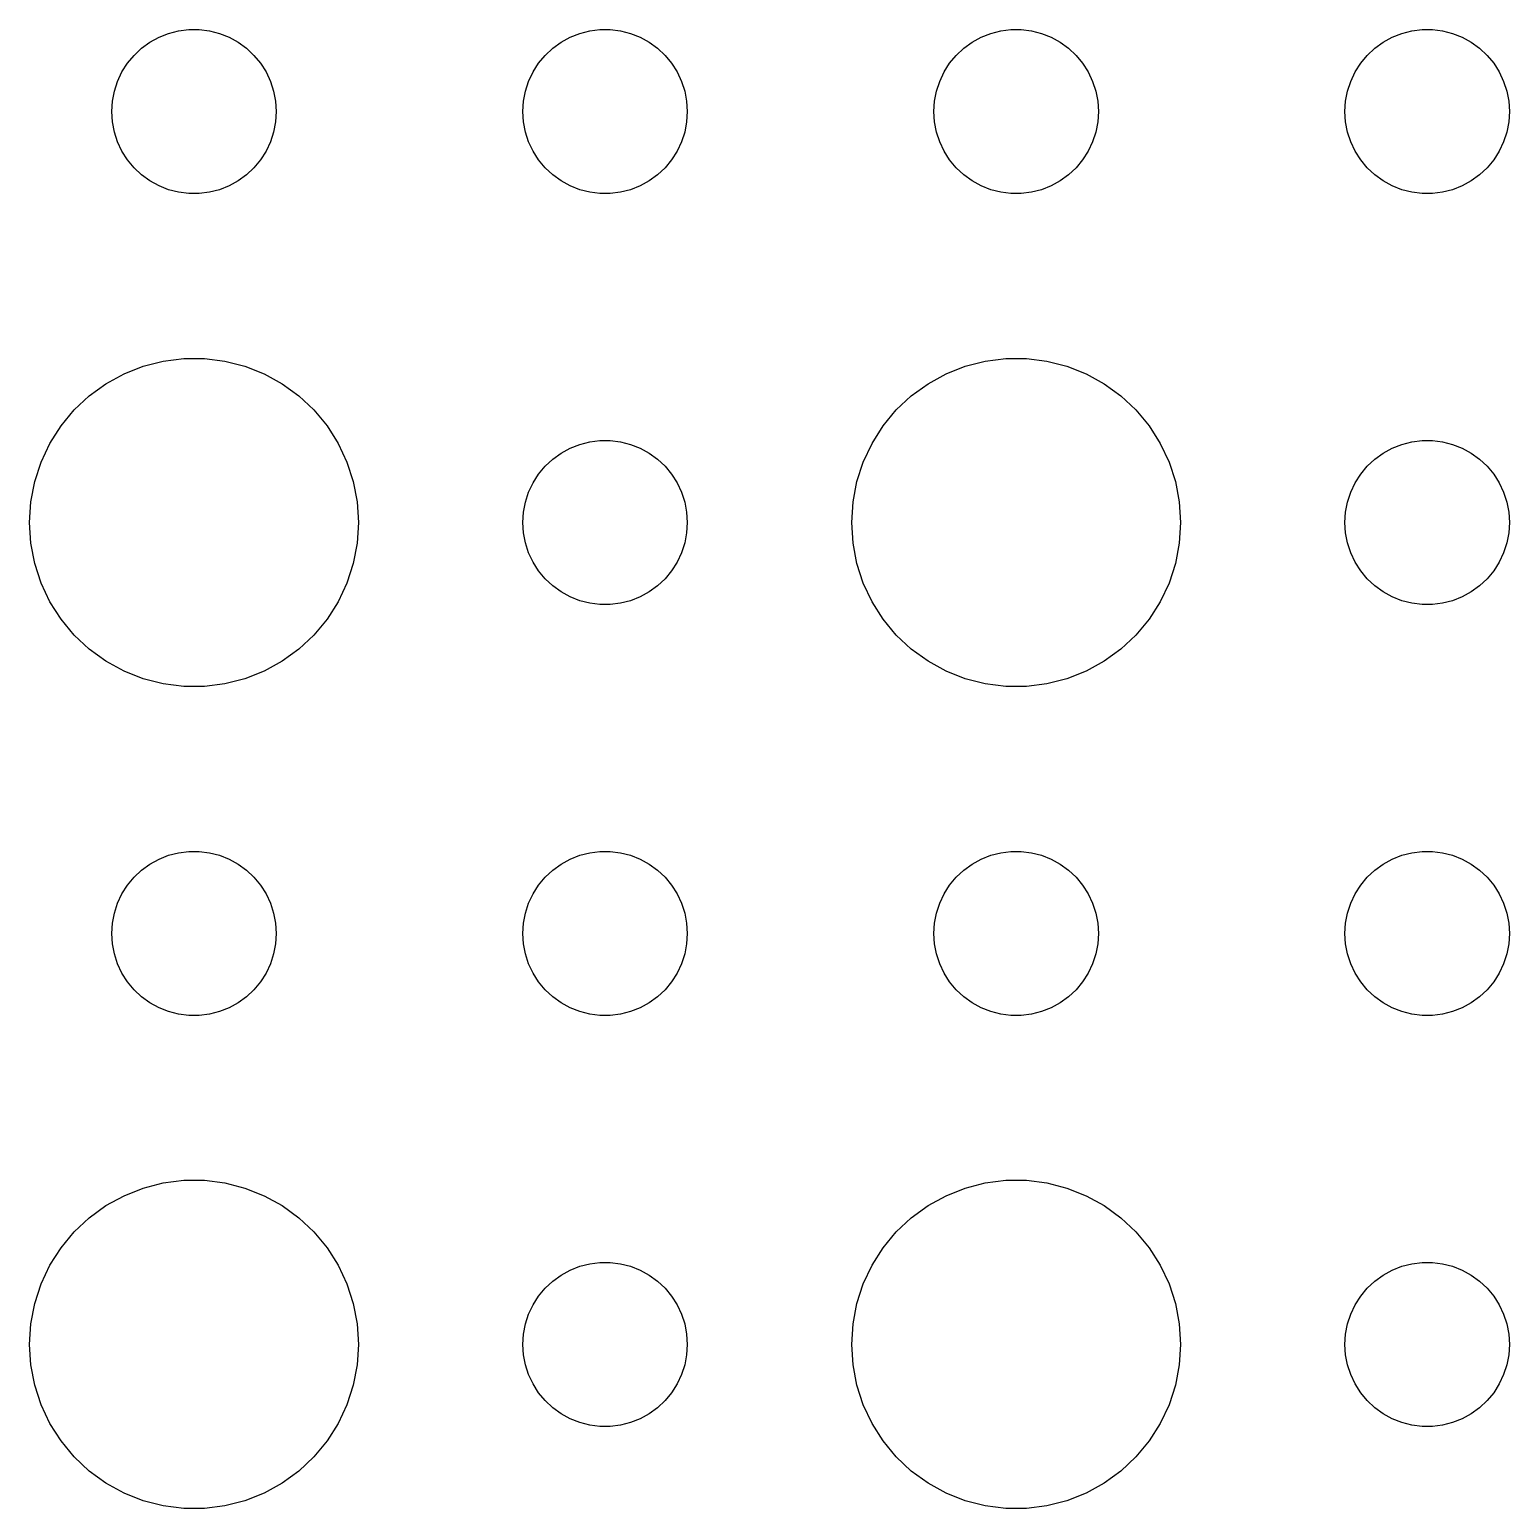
# Model space of a CAD drawing. Header units: metres. Extents: x -134 to 134, y 176 to 508.
# Drawn here: x -100.5 to -73.5, y 339.01 to 366 of the extents above; entities that cross this region are included whole.
import ezdxf

# ---------------------------------------------------------------- set-up
doc = ezdxf.new("R2010")
doc.units = ezdxf.units.M

msp = doc.modelspace()

# ---------------------------------------------------------------- linework, layer by layer
for p, q in [((-98.3037, 365.766), (-98.1387, 365.857)), ((-98.1387, 365.857), (-97.9635, 365.927)), ((-97.9635, 365.927), (-97.7811, 365.973)), ((-97.7811, 365.973), (-97.5942, 365.997)), ((-97.5942, 365.997), (-97.4058, 365.997)), ((-97.4058, 365.997), (-97.2189, 365.973)), ((-97.2189, 365.973), (-97.0365, 365.927)), ((-97.0365, 365.927), (-96.8613, 365.857)), ((-96.8613, 365.857), (-96.6963, 365.766)), ((-90.8037, 365.766), (-90.6387, 365.857)), ((-90.6387, 365.857), (-90.4635, 365.927)), ((-90.4635, 365.927), (-90.2811, 365.973)), ((-90.2811, 365.973), (-90.0942, 365.997)), ((-90.0942, 365.997), (-89.9058, 365.997)), ((-89.9058, 365.997), (-89.7189, 365.973)), ((-89.7189, 365.973), (-89.5365, 365.927)), ((-89.5365, 365.927), (-89.3613, 365.857)), ((-89.3613, 365.857), (-89.1963, 365.766)), ((-83.3037, 365.766), (-83.1387, 365.857)), ((-83.1387, 365.857), (-82.9635, 365.927)), ((-82.9635, 365.927), (-82.7811, 365.973)), ((-82.7811, 365.973), (-82.5942, 365.997)), ((-82.5942, 365.997), (-82.4058, 365.997)), ((-82.4058, 365.997), (-82.2189, 365.973)), ((-82.2189, 365.973), (-82.0365, 365.927)), ((-82.0365, 365.927), (-81.8613, 365.857)), ((-81.8613, 365.857), (-81.6963, 365.766)), ((-75.8037, 365.766), (-75.6387, 365.857)), ((-75.6387, 365.857), (-75.4635, 365.927)), ((-75.4635, 365.927), (-75.2811, 365.973)), ((-75.2811, 365.973), (-75.0942, 365.997)), ((-75.0942, 365.997), (-74.9058, 365.997)), ((-74.9058, 365.997), (-74.7189, 365.973)), ((-74.7189, 365.973), (-74.5365, 365.927)), ((-74.5365, 365.927), (-74.3613, 365.857)), ((-74.3613, 365.857), (-74.1963, 365.766)), ((-98.5934, 365.527), (-98.4561, 365.656)), ((-98.4561, 365.656), (-98.3037, 365.766)), ((-96.6963, 365.766), (-96.5439, 365.656)), ((-96.5439, 365.656), (-96.4065, 365.527)), ((-91.0934, 365.527), (-90.9561, 365.656)), ((-90.9561, 365.656), (-90.8037, 365.766)), ((-89.1963, 365.766), (-89.0439, 365.656)), ((-89.0439, 365.656), (-88.9065, 365.527)), ((-83.5934, 365.527), (-83.4561, 365.656)), ((-83.4561, 365.656), (-83.3037, 365.766)), ((-81.6963, 365.766), (-81.5439, 365.656)), ((-81.5439, 365.656), (-81.4065, 365.527)), ((-76.0934, 365.527), (-75.9561, 365.656)), ((-75.9561, 365.656), (-75.8037, 365.766)), ((-74.1963, 365.766), (-74.0439, 365.656)), ((-74.0439, 365.656), (-73.9065, 365.527)), ((-98.8145, 365.223), (-98.7135, 365.382)), ((-98.7135, 365.382), (-98.5934, 365.527)), ((-96.4065, 365.527), (-96.2865, 365.382)), ((-96.2865, 365.382), (-96.1855, 365.223)), ((-91.3145, 365.223), (-91.2135, 365.382)), ((-91.2135, 365.382), (-91.0934, 365.527)), ((-88.9065, 365.527), (-88.7865, 365.382)), ((-88.7865, 365.382), (-88.6855, 365.223)), ((-83.8145, 365.223), (-83.7135, 365.382)), ((-83.7135, 365.382), (-83.5934, 365.527)), ((-81.4065, 365.527), (-81.2865, 365.382)), ((-81.2865, 365.382), (-81.1855, 365.223)), ((-76.3145, 365.223), (-76.2135, 365.382)), ((-76.2135, 365.382), (-76.0934, 365.527)), ((-73.9065, 365.527), (-73.7865, 365.382)), ((-73.7865, 365.382), (-73.6855, 365.223)), ((-98.9529, 364.873), (-98.8947, 365.052)), ((-98.8947, 365.052), (-98.8145, 365.223)), ((-96.1855, 365.223), (-96.1053, 365.052)), ((-96.1053, 365.052), (-96.0471, 364.873)), ((-91.4529, 364.873), (-91.3947, 365.052)), ((-91.3947, 365.052), (-91.3145, 365.223)), ((-88.6855, 365.223), (-88.6053, 365.052)), ((-88.6053, 365.052), (-88.5471, 364.873)), ((-83.9529, 364.873), (-83.8947, 365.052)), ((-83.8947, 365.052), (-83.8145, 365.223)), ((-81.1855, 365.223), (-81.1053, 365.052)), ((-81.1053, 365.052), (-81.0471, 364.873)), ((-76.4529, 364.873), (-76.3947, 365.052)), ((-76.3947, 365.052), (-76.3145, 365.223)), ((-73.6855, 365.223), (-73.6053, 365.052)), ((-73.6053, 365.052), (-73.5471, 364.873)), ((-98.9882, 364.688), (-98.9529, 364.873)), ((-96.0471, 364.873), (-96.0118, 364.688)), ((-91.4882, 364.688), (-91.4529, 364.873)), ((-88.5471, 364.873), (-88.5118, 364.688)), ((-83.9882, 364.688), (-83.9529, 364.873)), ((-81.0471, 364.873), (-81.0118, 364.688)), ((-76.4882, 364.688), (-76.4529, 364.873)), ((-73.5471, 364.873), (-73.5118, 364.688)), ((-99, 364.5), (-98.9882, 364.688)), ((-98.9882, 364.312), (-99, 364.5)), ((-96.0118, 364.688), (-96, 364.5)), ((-96, 364.5), (-96.0118, 364.312)), ((-91.5, 364.5), (-91.4882, 364.688)), ((-91.4882, 364.312), (-91.5, 364.5)), ((-88.5118, 364.688), (-88.5, 364.5)), ((-88.5, 364.5), (-88.5118, 364.312)), ((-84, 364.5), (-83.9882, 364.688)), ((-83.9882, 364.312), (-84, 364.5)), ((-81.0118, 364.688), (-81, 364.5)), ((-81, 364.5), (-81.0118, 364.312)), ((-76.5, 364.5), (-76.4882, 364.688)), ((-76.4882, 364.312), (-76.5, 364.5)), ((-73.5118, 364.688), (-73.5, 364.5)), ((-73.5, 364.5), (-73.5118, 364.312)), ((-98.9529, 364.127), (-98.9882, 364.312)), ((-96.0118, 364.312), (-96.0471, 364.127)), ((-91.4529, 364.127), (-91.4882, 364.312)), ((-88.5118, 364.312), (-88.5471, 364.127)), ((-83.9529, 364.127), (-83.9882, 364.312)), ((-81.0118, 364.312), (-81.0471, 364.127)), ((-76.4529, 364.127), (-76.4882, 364.312)), ((-73.5118, 364.312), (-73.5471, 364.127)), ((-98.8947, 363.948), (-98.9529, 364.127)), ((-96.0471, 364.127), (-96.1053, 363.948)), ((-91.3947, 363.948), (-91.4529, 364.127)), ((-88.5471, 364.127), (-88.6053, 363.948)), ((-83.8947, 363.948), (-83.9529, 364.127)), ((-81.0471, 364.127), (-81.1053, 363.948)), ((-76.3947, 363.948), (-76.4529, 364.127)), ((-73.5471, 364.127), (-73.6053, 363.948)), ((-98.8145, 363.777), (-98.8947, 363.948)), ((-98.7135, 363.618), (-98.8145, 363.777)), ((-96.1855, 363.777), (-96.2865, 363.618)), ((-96.1053, 363.948), (-96.1855, 363.777)), ((-91.3145, 363.777), (-91.3947, 363.948)), ((-91.2135, 363.618), (-91.3145, 363.777)), ((-88.6855, 363.777), (-88.7865, 363.618)), ((-88.6053, 363.948), (-88.6855, 363.777)), ((-83.8145, 363.777), (-83.8947, 363.948)), ((-83.7135, 363.618), (-83.8145, 363.777)), ((-81.1855, 363.777), (-81.2865, 363.618)), ((-81.1053, 363.948), (-81.1855, 363.777)), ((-76.3145, 363.777), (-76.3947, 363.948)), ((-76.2135, 363.618), (-76.3145, 363.777)), ((-73.6855, 363.777), (-73.7865, 363.618)), ((-73.6053, 363.948), (-73.6855, 363.777)), ((-98.5934, 363.473), (-98.7135, 363.618)), ((-98.4561, 363.344), (-98.5934, 363.473)), ((-96.4065, 363.473), (-96.5439, 363.344)), ((-96.2865, 363.618), (-96.4065, 363.473)), ((-91.0934, 363.473), (-91.2135, 363.618)), ((-90.9561, 363.344), (-91.0934, 363.473)), ((-88.9065, 363.473), (-89.0439, 363.344)), ((-88.7865, 363.618), (-88.9065, 363.473)), ((-83.5934, 363.473), (-83.7135, 363.618)), ((-83.4561, 363.344), (-83.5934, 363.473)), ((-81.4065, 363.473), (-81.5439, 363.344)), ((-81.2865, 363.618), (-81.4065, 363.473)), ((-76.0934, 363.473), (-76.2135, 363.618)), ((-75.9561, 363.344), (-76.0934, 363.473)), ((-73.9065, 363.473), (-74.0439, 363.344)), ((-73.7865, 363.618), (-73.9065, 363.473)), ((-98.3037, 363.234), (-98.4561, 363.344)), ((-98.1387, 363.143), (-98.3037, 363.234)), ((-96.6963, 363.234), (-96.8613, 363.143)), ((-96.5439, 363.344), (-96.6963, 363.234)), ((-90.8037, 363.234), (-90.9561, 363.344)), ((-90.6387, 363.143), (-90.8037, 363.234)), ((-89.1963, 363.234), (-89.3613, 363.143)), ((-89.0439, 363.344), (-89.1963, 363.234)), ((-83.3037, 363.234), (-83.4561, 363.344)), ((-83.1387, 363.143), (-83.3037, 363.234)), ((-81.6963, 363.234), (-81.8613, 363.143)), ((-81.5439, 363.344), (-81.6963, 363.234)), ((-75.8037, 363.234), (-75.9561, 363.344)), ((-75.6387, 363.143), (-75.8037, 363.234)), ((-74.1963, 363.234), (-74.3613, 363.143)), ((-74.0439, 363.344), (-74.1963, 363.234)), ((-97.9635, 363.073), (-98.1387, 363.143)), ((-97.7811, 363.027), (-97.9635, 363.073)), ((-97.5942, 363.003), (-97.7811, 363.027)), ((-97.4058, 363.003), (-97.5942, 363.003)), ((-97.2189, 363.027), (-97.4058, 363.003)), ((-97.0365, 363.073), (-97.2189, 363.027)), ((-96.8613, 363.143), (-97.0365, 363.073)), ((-90.4635, 363.073), (-90.6387, 363.143)), ((-90.2811, 363.027), (-90.4635, 363.073)), ((-90.0942, 363.003), (-90.2811, 363.027)), ((-89.9058, 363.003), (-90.0942, 363.003)), ((-89.7189, 363.027), (-89.9058, 363.003)), ((-89.5365, 363.073), (-89.7189, 363.027)), ((-89.3613, 363.143), (-89.5365, 363.073)), ((-82.9635, 363.073), (-83.1387, 363.143)), ((-82.7811, 363.027), (-82.9635, 363.073)), ((-82.5942, 363.003), (-82.7811, 363.027)), ((-82.4058, 363.003), (-82.5942, 363.003)), ((-82.2189, 363.027), (-82.4058, 363.003)), ((-82.0365, 363.073), (-82.2189, 363.027)), ((-81.8613, 363.143), (-82.0365, 363.073)), ((-75.4635, 363.073), (-75.6387, 363.143)), ((-75.2811, 363.027), (-75.4635, 363.073)), ((-75.0942, 363.003), (-75.2811, 363.027)), ((-74.9058, 363.003), (-75.0942, 363.003)), ((-74.7189, 363.027), (-74.9058, 363.003)), ((-74.5365, 363.073), (-74.7189, 363.027)), ((-74.3613, 363.143), (-74.5365, 363.073)), ((-98.427, 359.853), (-98.0621, 359.947)), ((-98.0621, 359.947), (-97.6884, 359.994)), ((-97.6884, 359.994), (-97.3116, 359.994)), ((-97.3116, 359.994), (-96.9379, 359.947)), ((-96.9379, 359.947), (-96.573, 359.853)), ((-83.427, 359.853), (-83.0621, 359.947)), ((-83.0621, 359.947), (-82.6884, 359.994)), ((-82.6884, 359.994), (-82.3116, 359.994)), ((-82.3116, 359.994), (-81.9379, 359.947)), ((-81.9379, 359.947), (-81.573, 359.853)), ((-99.1075, 359.533), (-98.7773, 359.714)), ((-98.7773, 359.714), (-98.427, 359.853)), ((-96.573, 359.853), (-96.2227, 359.714)), ((-96.2227, 359.714), (-95.8925, 359.533)), ((-84.1075, 359.533), (-83.7773, 359.714)), ((-83.7773, 359.714), (-83.427, 359.853)), ((-81.573, 359.853), (-81.2227, 359.714)), ((-81.2227, 359.714), (-80.8925, 359.533)), ((-99.4123, 359.312), (-99.1075, 359.533)), ((-95.8925, 359.533), (-95.5877, 359.312)), ((-84.4123, 359.312), (-84.1075, 359.533)), ((-80.8925, 359.533), (-80.5877, 359.312)), ((-99.6869, 359.054), (-99.4123, 359.312)), ((-95.5877, 359.312), (-95.3131, 359.054)), ((-84.6869, 359.054), (-84.4123, 359.312)), ((-80.5877, 359.312), (-80.3131, 359.054)), ((-99.927, 358.763), (-99.6869, 359.054)), ((-95.3131, 359.054), (-95.073, 358.763)), ((-84.927, 358.763), (-84.6869, 359.054)), ((-80.3131, 359.054), (-80.073, 358.763)), ((-100.129, 358.445), (-99.927, 358.763)), ((-95.073, 358.763), (-94.8711, 358.445)), ((-85.1289, 358.445), (-84.927, 358.763)), ((-80.073, 358.763), (-79.8711, 358.445)), ((-100.289, 358.104), (-100.129, 358.445)), ((-94.8711, 358.445), (-94.7107, 358.104)), ((-90.8037, 358.266), (-90.6387, 358.357)), ((-90.6387, 358.357), (-90.4635, 358.427)), ((-90.4635, 358.427), (-90.2811, 358.473)), ((-90.2811, 358.473), (-90.0942, 358.497)), ((-90.0942, 358.497), (-89.9058, 358.497)), ((-89.9058, 358.497), (-89.7189, 358.473)), ((-89.7189, 358.473), (-89.5365, 358.427)), ((-89.5365, 358.427), (-89.3613, 358.357)), ((-89.3613, 358.357), (-89.1963, 358.266)), ((-85.2893, 358.104), (-85.1289, 358.445)), ((-79.8711, 358.445), (-79.7107, 358.104)), ((-75.8037, 358.266), (-75.6387, 358.357)), ((-75.6387, 358.357), (-75.4635, 358.427)), ((-75.4635, 358.427), (-75.2811, 358.473)), ((-75.2811, 358.473), (-75.0942, 358.497)), ((-75.0942, 358.497), (-74.9058, 358.497)), ((-74.9058, 358.497), (-74.7189, 358.473)), ((-74.7189, 358.473), (-74.5365, 358.427)), ((-74.5365, 358.427), (-74.3613, 358.357)), ((-74.3613, 358.357), (-74.1963, 358.266)), ((-100.406, 357.746), (-100.289, 358.104)), ((-94.7107, 358.104), (-94.5943, 357.746)), ((-91.2135, 357.882), (-91.0934, 358.027)), ((-91.0934, 358.027), (-90.9561, 358.156)), ((-90.9561, 358.156), (-90.8037, 358.266)), ((-89.1963, 358.266), (-89.0439, 358.156)), ((-89.0439, 358.156), (-88.9065, 358.027)), ((-88.9065, 358.027), (-88.7865, 357.882)), ((-85.4057, 357.746), (-85.2893, 358.104)), ((-79.7107, 358.104), (-79.5943, 357.746)), ((-76.2135, 357.882), (-76.0934, 358.027)), ((-76.0934, 358.027), (-75.9561, 358.156)), ((-75.9561, 358.156), (-75.8037, 358.266)), ((-74.1963, 358.266), (-74.0439, 358.156)), ((-74.0439, 358.156), (-73.9065, 358.027)), ((-73.9065, 358.027), (-73.7865, 357.882)), ((-91.3145, 357.723), (-91.2135, 357.882)), ((-88.7865, 357.882), (-88.6855, 357.723)), ((-76.3145, 357.723), (-76.2135, 357.882)), ((-73.7865, 357.882), (-73.6855, 357.723)), ((-100.476, 357.376), (-100.406, 357.746)), ((-94.5943, 357.746), (-94.5237, 357.376)), ((-91.4529, 357.373), (-91.3947, 357.552)), ((-91.3947, 357.552), (-91.3145, 357.723)), ((-88.6855, 357.723), (-88.6053, 357.552)), ((-88.6053, 357.552), (-88.5471, 357.373)), ((-85.4763, 357.376), (-85.4057, 357.746)), ((-79.5943, 357.746), (-79.5237, 357.376)), ((-76.4529, 357.373), (-76.3947, 357.552)), ((-76.3947, 357.552), (-76.3145, 357.723)), ((-73.6855, 357.723), (-73.6053, 357.552)), ((-73.6053, 357.552), (-73.5471, 357.373)), ((-100.5, 357), (-100.476, 357.376)), ((-94.5237, 357.376), (-94.5, 357)), ((-91.4882, 357.188), (-91.4529, 357.373)), ((-88.5471, 357.373), (-88.5118, 357.188)), ((-85.5, 357), (-85.4763, 357.376)), ((-79.5237, 357.376), (-79.5, 357)), ((-76.4882, 357.188), (-76.4529, 357.373)), ((-73.5471, 357.373), (-73.5118, 357.188)), ((-100.476, 356.624), (-100.5, 357)), ((-94.5, 357), (-94.5237, 356.624)), ((-91.5, 357), (-91.4882, 357.188)), ((-91.4882, 356.812), (-91.5, 357)), ((-88.5118, 357.188), (-88.5, 357)), ((-88.5, 357), (-88.5118, 356.812)), ((-85.4763, 356.624), (-85.5, 357)), ((-79.5, 357), (-79.5237, 356.624)), ((-76.5, 357), (-76.4882, 357.188)), ((-76.4882, 356.812), (-76.5, 357)), ((-73.5118, 357.188), (-73.5, 357)), ((-73.5, 357), (-73.5118, 356.812)), ((-91.4529, 356.627), (-91.4882, 356.812)), ((-88.5118, 356.812), (-88.5471, 356.627)), ((-76.4529, 356.627), (-76.4882, 356.812)), ((-73.5118, 356.812), (-73.5471, 356.627)), ((-100.406, 356.254), (-100.476, 356.624)), ((-94.5237, 356.624), (-94.5943, 356.254)), ((-91.3947, 356.448), (-91.4529, 356.627)), ((-91.3145, 356.277), (-91.3947, 356.448)), ((-88.6053, 356.448), (-88.6855, 356.277)), ((-88.5471, 356.627), (-88.6053, 356.448)), ((-85.4057, 356.254), (-85.4763, 356.624)), ((-79.5237, 356.624), (-79.5943, 356.254)), ((-76.3947, 356.448), (-76.4529, 356.627)), ((-76.3145, 356.277), (-76.3947, 356.448)), ((-73.6053, 356.448), (-73.6855, 356.277)), ((-73.5471, 356.627), (-73.6053, 356.448)), ((-100.289, 355.896), (-100.406, 356.254)), ((-94.5943, 356.254), (-94.7107, 355.896)), ((-91.2135, 356.118), (-91.3145, 356.277)), ((-88.6855, 356.277), (-88.7865, 356.118)), ((-85.2893, 355.896), (-85.4057, 356.254)), ((-79.5943, 356.254), (-79.7107, 355.896)), ((-76.2135, 356.118), (-76.3145, 356.277)), ((-73.6855, 356.277), (-73.7865, 356.118)), ((-100.129, 355.555), (-100.289, 355.896)), ((-94.7107, 355.896), (-94.8711, 355.555)), ((-91.0934, 355.973), (-91.2135, 356.118)), ((-90.9561, 355.844), (-91.0934, 355.973)), ((-88.9065, 355.973), (-89.0439, 355.844)), ((-88.7865, 356.118), (-88.9065, 355.973)), ((-85.1289, 355.555), (-85.2893, 355.896)), ((-79.7107, 355.896), (-79.8711, 355.555)), ((-76.0934, 355.973), (-76.2135, 356.118)), ((-75.9561, 355.844), (-76.0934, 355.973)), ((-73.9065, 355.973), (-74.0439, 355.844)), ((-73.7865, 356.118), (-73.9065, 355.973)), ((-90.8037, 355.734), (-90.9561, 355.844)), ((-90.6387, 355.643), (-90.8037, 355.734)), ((-90.4635, 355.573), (-90.6387, 355.643)), ((-89.3613, 355.643), (-89.5365, 355.573)), ((-89.1963, 355.734), (-89.3613, 355.643)), ((-89.0439, 355.844), (-89.1963, 355.734)), ((-75.8037, 355.734), (-75.9561, 355.844)), ((-75.6387, 355.643), (-75.8037, 355.734)), ((-75.4635, 355.573), (-75.6387, 355.643)), ((-74.3613, 355.643), (-74.5365, 355.573)), ((-74.1963, 355.734), (-74.3613, 355.643)), ((-74.0439, 355.844), (-74.1963, 355.734)), ((-99.927, 355.237), (-100.129, 355.555)), ((-94.8711, 355.555), (-95.073, 355.237)), ((-90.2811, 355.527), (-90.4635, 355.573)), ((-90.0942, 355.503), (-90.2811, 355.527)), ((-89.9058, 355.503), (-90.0942, 355.503)), ((-89.7189, 355.527), (-89.9058, 355.503)), ((-89.5365, 355.573), (-89.7189, 355.527)), ((-84.927, 355.237), (-85.1289, 355.555)), ((-79.8711, 355.555), (-80.073, 355.237)), ((-75.2811, 355.527), (-75.4635, 355.573)), ((-75.0942, 355.503), (-75.2811, 355.527)), ((-74.9058, 355.503), (-75.0942, 355.503)), ((-74.7189, 355.527), (-74.9058, 355.503)), ((-74.5365, 355.573), (-74.7189, 355.527)), ((-99.6869, 354.946), (-99.927, 355.237)), ((-95.073, 355.237), (-95.3131, 354.946)), ((-84.6869, 354.946), (-84.927, 355.237)), ((-80.073, 355.237), (-80.3131, 354.946)), ((-99.4123, 354.688), (-99.6869, 354.946)), ((-95.3131, 354.946), (-95.5877, 354.688)), ((-84.4123, 354.688), (-84.6869, 354.946)), ((-80.3131, 354.946), (-80.5877, 354.688)), ((-99.1075, 354.467), (-99.4123, 354.688)), ((-95.5877, 354.688), (-95.8925, 354.467)), ((-84.1075, 354.467), (-84.4123, 354.688)), ((-80.5877, 354.688), (-80.8925, 354.467)), ((-98.7773, 354.286), (-99.1075, 354.467)), ((-98.427, 354.147), (-98.7773, 354.286)), ((-96.2227, 354.286), (-96.573, 354.147)), ((-95.8925, 354.467), (-96.2227, 354.286)), ((-83.7773, 354.286), (-84.1075, 354.467)), ((-83.427, 354.147), (-83.7773, 354.286)), ((-81.2227, 354.286), (-81.573, 354.147)), ((-80.8925, 354.467), (-81.2227, 354.286)), ((-98.0621, 354.053), (-98.427, 354.147)), ((-97.6884, 354.006), (-98.0621, 354.053)), ((-97.3116, 354.006), (-97.6884, 354.006)), ((-96.9379, 354.053), (-97.3116, 354.006)), ((-96.573, 354.147), (-96.9379, 354.053)), ((-83.0621, 354.053), (-83.427, 354.147)), ((-82.6884, 354.006), (-83.0621, 354.053)), ((-82.3116, 354.006), (-82.6884, 354.006)), ((-81.9379, 354.053), (-82.3116, 354.006)), ((-81.573, 354.147), (-81.9379, 354.053)), ((-98.4561, 350.656), (-98.3037, 350.766)), ((-98.3037, 350.766), (-98.1387, 350.857)), ((-98.1387, 350.857), (-97.9635, 350.927)), ((-97.9635, 350.927), (-97.7811, 350.973)), ((-97.7811, 350.973), (-97.5942, 350.997)), ((-97.5942, 350.997), (-97.4058, 350.997)), ((-97.4058, 350.997), (-97.2189, 350.973)), ((-97.2189, 350.973), (-97.0365, 350.927)), ((-97.0365, 350.927), (-96.8613, 350.857)), ((-96.8613, 350.857), (-96.6963, 350.766)), ((-96.6963, 350.766), (-96.5439, 350.656)), ((-90.9561, 350.656), (-90.8037, 350.766)), ((-90.8037, 350.766), (-90.6387, 350.857)), ((-90.6387, 350.857), (-90.4635, 350.927)), ((-90.4635, 350.927), (-90.2811, 350.973)), ((-90.2811, 350.973), (-90.0942, 350.997)), ((-90.0942, 350.997), (-89.9058, 350.997)), ((-89.9058, 350.997), (-89.7189, 350.973)), ((-89.7189, 350.973), (-89.5365, 350.927)), ((-89.5365, 350.927), (-89.3613, 350.857)), ((-89.3613, 350.857), (-89.1963, 350.766)), ((-89.1963, 350.766), (-89.0439, 350.656)), ((-83.4561, 350.656), (-83.3037, 350.766)), ((-83.3037, 350.766), (-83.1387, 350.857)), ((-83.1387, 350.857), (-82.9635, 350.927)), ((-82.9635, 350.927), (-82.7811, 350.973)), ((-82.7811, 350.973), (-82.5942, 350.997)), ((-82.5942, 350.997), (-82.4058, 350.997)), ((-82.4058, 350.997), (-82.2189, 350.973)), ((-82.2189, 350.973), (-82.0365, 350.927)), ((-82.0365, 350.927), (-81.8613, 350.857)), ((-81.8613, 350.857), (-81.6963, 350.766)), ((-81.6963, 350.766), (-81.5439, 350.656)), ((-75.9561, 350.656), (-75.8037, 350.766)), ((-75.8037, 350.766), (-75.6387, 350.857)), ((-75.6387, 350.857), (-75.4635, 350.927)), ((-75.4635, 350.927), (-75.2811, 350.973)), ((-75.2811, 350.973), (-75.0942, 350.997)), ((-75.0942, 350.997), (-74.9058, 350.997)), ((-74.9058, 350.997), (-74.7189, 350.973)), ((-74.7189, 350.973), (-74.5365, 350.927)), ((-74.5365, 350.927), (-74.3613, 350.857)), ((-74.3613, 350.857), (-74.1963, 350.766)), ((-74.1963, 350.766), (-74.0439, 350.656)), ((-98.7135, 350.382), (-98.5934, 350.527)), ((-98.5934, 350.527), (-98.4561, 350.656)), ((-96.5439, 350.656), (-96.4065, 350.527)), ((-96.4065, 350.527), (-96.2865, 350.382)), ((-91.2135, 350.382), (-91.0934, 350.527)), ((-91.0934, 350.527), (-90.9561, 350.656)), ((-89.0439, 350.656), (-88.9065, 350.527)), ((-88.9065, 350.527), (-88.7865, 350.382)), ((-83.7135, 350.382), (-83.5934, 350.527)), ((-83.5934, 350.527), (-83.4561, 350.656)), ((-81.5439, 350.656), (-81.4065, 350.527)), ((-81.4065, 350.527), (-81.2865, 350.382)), ((-76.2135, 350.382), (-76.0934, 350.527)), ((-76.0934, 350.527), (-75.9561, 350.656)), ((-74.0439, 350.656), (-73.9065, 350.527)), ((-73.9065, 350.527), (-73.7865, 350.382)), ((-98.8947, 350.052), (-98.8145, 350.223)), ((-98.8145, 350.223), (-98.7135, 350.382)), ((-96.2865, 350.382), (-96.1855, 350.223)), ((-96.1855, 350.223), (-96.1053, 350.052)), ((-91.3947, 350.052), (-91.3145, 350.223)), ((-91.3145, 350.223), (-91.2135, 350.382)), ((-88.7865, 350.382), (-88.6855, 350.223)), ((-88.6855, 350.223), (-88.6053, 350.052)), ((-83.8947, 350.052), (-83.8145, 350.223)), ((-83.8145, 350.223), (-83.7135, 350.382)), ((-81.2865, 350.382), (-81.1855, 350.223)), ((-81.1855, 350.223), (-81.1053, 350.052)), ((-76.3947, 350.052), (-76.3145, 350.223)), ((-76.3145, 350.223), (-76.2135, 350.382)), ((-73.7865, 350.382), (-73.6855, 350.223)), ((-73.6855, 350.223), (-73.6053, 350.052)), ((-98.9529, 349.873), (-98.8947, 350.052)), ((-96.1053, 350.052), (-96.0471, 349.873)), ((-91.4529, 349.873), (-91.3947, 350.052)), ((-88.6053, 350.052), (-88.5471, 349.873)), ((-83.9529, 349.873), (-83.8947, 350.052)), ((-81.1053, 350.052), (-81.0471, 349.873)), ((-76.4529, 349.873), (-76.3947, 350.052)), ((-73.6053, 350.052), (-73.5471, 349.873)), ((-99, 349.5), (-98.9882, 349.688)), ((-98.9882, 349.688), (-98.9529, 349.873)), ((-96.0471, 349.873), (-96.0118, 349.688)), ((-96.0118, 349.688), (-96, 349.5)), ((-91.5, 349.5), (-91.4882, 349.688)), ((-91.4882, 349.688), (-91.4529, 349.873)), ((-88.5471, 349.873), (-88.5118, 349.688)), ((-88.5118, 349.688), (-88.5, 349.5)), ((-84, 349.5), (-83.9882, 349.688)), ((-83.9882, 349.688), (-83.9529, 349.873)), ((-81.0471, 349.873), (-81.0118, 349.688)), ((-81.0118, 349.688), (-81, 349.5)), ((-76.5, 349.5), (-76.4882, 349.688)), ((-76.4882, 349.688), (-76.4529, 349.873)), ((-73.5471, 349.873), (-73.5118, 349.688)), ((-73.5118, 349.688), (-73.5, 349.5)), ((-98.9882, 349.312), (-99, 349.5)), ((-96, 349.5), (-96.0118, 349.312)), ((-91.4882, 349.312), (-91.5, 349.5)), ((-88.5, 349.5), (-88.5118, 349.312)), ((-83.9882, 349.312), (-84, 349.5)), ((-81, 349.5), (-81.0118, 349.312)), ((-76.4882, 349.312), (-76.5, 349.5)), ((-73.5, 349.5), (-73.5118, 349.312)), ((-98.9529, 349.127), (-98.9882, 349.312)), ((-98.8947, 348.948), (-98.9529, 349.127)), ((-96.0471, 349.127), (-96.1053, 348.948)), ((-96.0118, 349.312), (-96.0471, 349.127)), ((-91.4529, 349.127), (-91.4882, 349.312)), ((-91.3947, 348.948), (-91.4529, 349.127)), ((-88.5471, 349.127), (-88.6053, 348.948)), ((-88.5118, 349.312), (-88.5471, 349.127)), ((-83.9529, 349.127), (-83.9882, 349.312)), ((-83.8947, 348.948), (-83.9529, 349.127)), ((-81.0471, 349.127), (-81.1053, 348.948)), ((-81.0118, 349.312), (-81.0471, 349.127)), ((-76.4529, 349.127), (-76.4882, 349.312)), ((-76.3947, 348.948), (-76.4529, 349.127)), ((-73.5471, 349.127), (-73.6053, 348.948)), ((-73.5118, 349.312), (-73.5471, 349.127)), ((-98.8145, 348.777), (-98.8947, 348.948)), ((-96.1053, 348.948), (-96.1855, 348.777)), ((-91.3145, 348.777), (-91.3947, 348.948)), ((-88.6053, 348.948), (-88.6855, 348.777)), ((-83.8145, 348.777), (-83.8947, 348.948)), ((-81.1053, 348.948), (-81.1855, 348.777)), ((-76.3145, 348.777), (-76.3947, 348.948)), ((-73.6053, 348.948), (-73.6855, 348.777)), ((-98.7135, 348.618), (-98.8145, 348.777)), ((-98.5934, 348.473), (-98.7135, 348.618)), ((-96.2865, 348.618), (-96.4065, 348.473)), ((-96.1855, 348.777), (-96.2865, 348.618)), ((-91.2135, 348.618), (-91.3145, 348.777)), ((-91.0934, 348.473), (-91.2135, 348.618)), ((-88.7865, 348.618), (-88.9065, 348.473)), ((-88.6855, 348.777), (-88.7865, 348.618)), ((-83.7135, 348.618), (-83.8145, 348.777)), ((-83.5934, 348.473), (-83.7135, 348.618)), ((-81.2865, 348.618), (-81.4065, 348.473)), ((-81.1855, 348.777), (-81.2865, 348.618)), ((-76.2135, 348.618), (-76.3145, 348.777)), ((-76.0934, 348.473), (-76.2135, 348.618)), ((-73.7865, 348.618), (-73.9065, 348.473)), ((-73.6855, 348.777), (-73.7865, 348.618)), ((-98.4561, 348.344), (-98.5934, 348.473)), ((-98.3037, 348.234), (-98.4561, 348.344)), ((-96.5439, 348.344), (-96.6963, 348.234)), ((-96.4065, 348.473), (-96.5439, 348.344)), ((-90.9561, 348.344), (-91.0934, 348.473)), ((-90.8037, 348.234), (-90.9561, 348.344)), ((-89.0439, 348.344), (-89.1963, 348.234)), ((-88.9065, 348.473), (-89.0439, 348.344)), ((-83.4561, 348.344), (-83.5934, 348.473)), ((-83.3037, 348.234), (-83.4561, 348.344)), ((-81.5439, 348.344), (-81.6963, 348.234)), ((-81.4065, 348.473), (-81.5439, 348.344)), ((-75.9561, 348.344), (-76.0934, 348.473)), ((-75.8037, 348.234), (-75.9561, 348.344)), ((-74.0439, 348.344), (-74.1963, 348.234)), ((-73.9065, 348.473), (-74.0439, 348.344)), ((-98.1387, 348.143), (-98.3037, 348.234)), ((-97.9635, 348.073), (-98.1387, 348.143)), ((-97.7811, 348.027), (-97.9635, 348.073)), ((-97.0365, 348.073), (-97.2189, 348.027)), ((-96.8613, 348.143), (-97.0365, 348.073)), ((-96.6963, 348.234), (-96.8613, 348.143)), ((-90.6387, 348.143), (-90.8037, 348.234)), ((-90.4635, 348.073), (-90.6387, 348.143)), ((-90.2811, 348.027), (-90.4635, 348.073)), ((-89.5365, 348.073), (-89.7189, 348.027)), ((-89.3613, 348.143), (-89.5365, 348.073)), ((-89.1963, 348.234), (-89.3613, 348.143)), ((-83.1387, 348.143), (-83.3037, 348.234)), ((-82.9635, 348.073), (-83.1387, 348.143)), ((-82.7811, 348.027), (-82.9635, 348.073)), ((-82.0365, 348.073), (-82.2189, 348.027)), ((-81.8613, 348.143), (-82.0365, 348.073)), ((-81.6963, 348.234), (-81.8613, 348.143)), ((-75.6387, 348.143), (-75.8037, 348.234)), ((-75.4635, 348.073), (-75.6387, 348.143)), ((-75.2811, 348.027), (-75.4635, 348.073)), ((-74.5365, 348.073), (-74.7189, 348.027)), ((-74.3613, 348.143), (-74.5365, 348.073)), ((-74.1963, 348.234), (-74.3613, 348.143)), ((-97.5942, 348.003), (-97.7811, 348.027)), ((-97.4058, 348.003), (-97.5942, 348.003)), ((-97.2189, 348.027), (-97.4058, 348.003)), ((-90.0942, 348.003), (-90.2811, 348.027)), ((-89.9058, 348.003), (-90.0942, 348.003)), ((-89.7189, 348.027), (-89.9058, 348.003)), ((-82.5942, 348.003), (-82.7811, 348.027)), ((-82.4058, 348.003), (-82.5942, 348.003)), ((-82.2189, 348.027), (-82.4058, 348.003)), ((-75.0942, 348.003), (-75.2811, 348.027)), ((-74.9058, 348.003), (-75.0942, 348.003)), ((-74.7189, 348.027), (-74.9058, 348.003)), ((-98.7773, 344.714), (-98.427, 344.853)), ((-98.427, 344.853), (-98.0621, 344.947)), ((-98.0621, 344.947), (-97.6884, 344.994)), ((-97.6884, 344.994), (-97.3116, 344.994)), ((-97.3116, 344.994), (-96.9379, 344.947)), ((-96.9379, 344.947), (-96.573, 344.853)), ((-96.573, 344.853), (-96.2227, 344.714)), ((-83.7773, 344.714), (-83.427, 344.853)), ((-83.427, 344.853), (-83.0621, 344.947)), ((-83.0621, 344.947), (-82.6884, 344.994)), ((-82.6884, 344.994), (-82.3116, 344.994)), ((-82.3116, 344.994), (-81.9379, 344.947)), ((-81.9379, 344.947), (-81.573, 344.853)), ((-81.573, 344.853), (-81.2227, 344.714)), ((-99.4123, 344.312), (-99.1075, 344.533)), ((-99.1075, 344.533), (-98.7773, 344.714)), ((-96.2227, 344.714), (-95.8925, 344.533)), ((-95.8925, 344.533), (-95.5877, 344.312)), ((-84.4123, 344.312), (-84.1075, 344.533)), ((-84.1075, 344.533), (-83.7773, 344.714)), ((-81.2227, 344.714), (-80.8925, 344.533)), ((-80.8925, 344.533), (-80.5877, 344.312)), ((-99.6869, 344.054), (-99.4123, 344.312)), ((-95.5877, 344.312), (-95.3131, 344.054)), ((-84.6869, 344.054), (-84.4123, 344.312)), ((-80.5877, 344.312), (-80.3131, 344.054)), ((-99.927, 343.763), (-99.6869, 344.054)), ((-95.3131, 344.054), (-95.073, 343.763)), ((-84.927, 343.763), (-84.6869, 344.054)), ((-80.3131, 344.054), (-80.073, 343.763)), ((-100.129, 343.445), (-99.927, 343.763)), ((-95.073, 343.763), (-94.8711, 343.445)), ((-85.1289, 343.445), (-84.927, 343.763)), ((-80.073, 343.763), (-79.8711, 343.445)), ((-100.289, 343.104), (-100.129, 343.445)), ((-94.8711, 343.445), (-94.7107, 343.104)), ((-90.4635, 343.427), (-90.2811, 343.473)), ((-90.2811, 343.473), (-90.0942, 343.497)), ((-90.0942, 343.497), (-89.9058, 343.497)), ((-89.9058, 343.497), (-89.7189, 343.473)), ((-89.7189, 343.473), (-89.5365, 343.427)), ((-85.2893, 343.104), (-85.1289, 343.445)), ((-79.8711, 343.445), (-79.7107, 343.104)), ((-75.4635, 343.427), (-75.2811, 343.473)), ((-75.2811, 343.473), (-75.0942, 343.497)), ((-75.0942, 343.497), (-74.9058, 343.497)), ((-74.9058, 343.497), (-74.7189, 343.473)), ((-74.7189, 343.473), (-74.5365, 343.427)), ((-90.9561, 343.156), (-90.8037, 343.266)), ((-90.8037, 343.266), (-90.6387, 343.357)), ((-90.6387, 343.357), (-90.4635, 343.427)), ((-89.5365, 343.427), (-89.3613, 343.357)), ((-89.3613, 343.357), (-89.1963, 343.266)), ((-89.1963, 343.266), (-89.0439, 343.156)), ((-75.9561, 343.156), (-75.8037, 343.266)), ((-75.8037, 343.266), (-75.6387, 343.357)), ((-75.6387, 343.357), (-75.4635, 343.427)), ((-74.5365, 343.427), (-74.3613, 343.357)), ((-74.3613, 343.357), (-74.1963, 343.266)), ((-74.1963, 343.266), (-74.0439, 343.156)), ((-100.406, 342.746), (-100.289, 343.104)), ((-94.7107, 343.104), (-94.5943, 342.746)), ((-91.2135, 342.882), (-91.0934, 343.027)), ((-91.0934, 343.027), (-90.9561, 343.156)), ((-89.0439, 343.156), (-88.9065, 343.027)), ((-88.9065, 343.027), (-88.7865, 342.882)), ((-85.4057, 342.746), (-85.2893, 343.104)), ((-79.7107, 343.104), (-79.5943, 342.746)), ((-76.2135, 342.882), (-76.0934, 343.027)), ((-76.0934, 343.027), (-75.9561, 343.156)), ((-74.0439, 343.156), (-73.9065, 343.027)), ((-73.9065, 343.027), (-73.7865, 342.882)), ((-100.476, 342.376), (-100.406, 342.746)), ((-94.5943, 342.746), (-94.5237, 342.376)), ((-91.3947, 342.552), (-91.3145, 342.723)), ((-91.3145, 342.723), (-91.2135, 342.882)), ((-88.7865, 342.882), (-88.6855, 342.723)), ((-88.6855, 342.723), (-88.6053, 342.552)), ((-85.4763, 342.376), (-85.4057, 342.746)), ((-79.5943, 342.746), (-79.5237, 342.376)), ((-76.3947, 342.552), (-76.3145, 342.723)), ((-76.3145, 342.723), (-76.2135, 342.882)), ((-73.7865, 342.882), (-73.6855, 342.723)), ((-73.6855, 342.723), (-73.6053, 342.552)), ((-100.5, 342), (-100.476, 342.376)), ((-94.5237, 342.376), (-94.5, 342)), ((-91.4882, 342.188), (-91.4529, 342.373)), ((-91.4529, 342.373), (-91.3947, 342.552)), ((-88.6053, 342.552), (-88.5471, 342.373)), ((-88.5471, 342.373), (-88.5118, 342.188)), ((-85.5, 342), (-85.4763, 342.376)), ((-79.5237, 342.376), (-79.5, 342)), ((-76.4882, 342.188), (-76.4529, 342.373)), ((-76.4529, 342.373), (-76.3947, 342.552)), ((-73.6053, 342.552), (-73.5471, 342.373)), ((-73.5471, 342.373), (-73.5118, 342.188)), ((-91.5, 342), (-91.4882, 342.188)), ((-88.5118, 342.188), (-88.5, 342)), ((-76.5, 342), (-76.4882, 342.188)), ((-73.5118, 342.188), (-73.5, 342)), ((-100.476, 341.624), (-100.5, 342)), ((-94.5, 342), (-94.5237, 341.624)), ((-91.4882, 341.812), (-91.5, 342)), ((-88.5, 342), (-88.5118, 341.812)), ((-85.4763, 341.624), (-85.5, 342)), ((-79.5, 342), (-79.5237, 341.624)), ((-76.4882, 341.812), (-76.5, 342)), ((-73.5, 342), (-73.5118, 341.812)), ((-100.406, 341.254), (-100.476, 341.624)), ((-94.5237, 341.624), (-94.5943, 341.254)), ((-91.4529, 341.627), (-91.4882, 341.812)), ((-91.3947, 341.448), (-91.4529, 341.627)), ((-88.5471, 341.627), (-88.6053, 341.448)), ((-88.5118, 341.812), (-88.5471, 341.627)), ((-85.4057, 341.254), (-85.4763, 341.624)), ((-79.5237, 341.624), (-79.5943, 341.254)), ((-76.4529, 341.627), (-76.4882, 341.812)), ((-76.3947, 341.448), (-76.4529, 341.627)), ((-73.5471, 341.627), (-73.6053, 341.448)), ((-73.5118, 341.812), (-73.5471, 341.627)), ((-91.3145, 341.277), (-91.3947, 341.448)), ((-88.6053, 341.448), (-88.6855, 341.277)), ((-76.3145, 341.277), (-76.3947, 341.448)), ((-73.6053, 341.448), (-73.6855, 341.277)), ((-100.289, 340.896), (-100.406, 341.254)), ((-94.5943, 341.254), (-94.7107, 340.896)), ((-91.2135, 341.118), (-91.3145, 341.277)), ((-91.0934, 340.973), (-91.2135, 341.118)), ((-88.7865, 341.118), (-88.9065, 340.973)), ((-88.6855, 341.277), (-88.7865, 341.118)), ((-85.2893, 340.896), (-85.4057, 341.254)), ((-79.5943, 341.254), (-79.7107, 340.896)), ((-76.2135, 341.118), (-76.3145, 341.277)), ((-76.0934, 340.973), (-76.2135, 341.118)), ((-73.7865, 341.118), (-73.9065, 340.973)), ((-73.6855, 341.277), (-73.7865, 341.118)), ((-100.129, 340.555), (-100.289, 340.896)), ((-94.7107, 340.896), (-94.8711, 340.555)), ((-90.9561, 340.844), (-91.0934, 340.973)), ((-90.8037, 340.734), (-90.9561, 340.844)), ((-89.0439, 340.844), (-89.1963, 340.734)), ((-88.9065, 340.973), (-89.0439, 340.844)), ((-85.1289, 340.555), (-85.2893, 340.896)), ((-79.7107, 340.896), (-79.8711, 340.555)), ((-75.9561, 340.844), (-76.0934, 340.973)), ((-75.8037, 340.734), (-75.9561, 340.844)), ((-74.0439, 340.844), (-74.1963, 340.734)), ((-73.9065, 340.973), (-74.0439, 340.844)), ((-99.927, 340.237), (-100.129, 340.555)), ((-94.8711, 340.555), (-95.073, 340.237)), ((-90.6387, 340.643), (-90.8037, 340.734)), ((-90.4635, 340.573), (-90.6387, 340.643)), ((-90.2811, 340.527), (-90.4635, 340.573)), ((-90.0942, 340.503), (-90.2811, 340.527)), ((-89.9058, 340.503), (-90.0942, 340.503)), ((-89.7189, 340.527), (-89.9058, 340.503)), ((-89.5365, 340.573), (-89.7189, 340.527)), ((-89.3613, 340.643), (-89.5365, 340.573)), ((-89.1963, 340.734), (-89.3613, 340.643)), ((-84.927, 340.237), (-85.1289, 340.555)), ((-79.8711, 340.555), (-80.073, 340.237)), ((-75.6387, 340.643), (-75.8037, 340.734)), ((-75.4635, 340.573), (-75.6387, 340.643)), ((-75.2811, 340.527), (-75.4635, 340.573)), ((-75.0942, 340.503), (-75.2811, 340.527)), ((-74.9058, 340.503), (-75.0942, 340.503)), ((-74.7189, 340.527), (-74.9058, 340.503)), ((-74.5365, 340.573), (-74.7189, 340.527)), ((-74.3613, 340.643), (-74.5365, 340.573)), ((-74.1963, 340.734), (-74.3613, 340.643)), ((-99.6869, 339.946), (-99.927, 340.237)), ((-95.073, 340.237), (-95.3131, 339.946)), ((-84.6869, 339.946), (-84.927, 340.237)), ((-80.073, 340.237), (-80.3131, 339.946)), ((-99.4123, 339.688), (-99.6869, 339.946)), ((-95.3131, 339.946), (-95.5877, 339.688)), ((-84.4123, 339.688), (-84.6869, 339.946)), ((-80.3131, 339.946), (-80.5877, 339.688)), ((-99.1075, 339.467), (-99.4123, 339.688)), ((-95.5877, 339.688), (-95.8925, 339.467)), ((-84.1075, 339.467), (-84.4123, 339.688)), ((-80.5877, 339.688), (-80.8925, 339.467)), ((-98.7773, 339.286), (-99.1075, 339.467)), ((-95.8925, 339.467), (-96.2227, 339.286)), ((-83.7773, 339.286), (-84.1075, 339.467)), ((-80.8925, 339.467), (-81.2227, 339.286)), ((-98.427, 339.147), (-98.7773, 339.286)), ((-98.0621, 339.053), (-98.427, 339.147)), ((-96.573, 339.147), (-96.9379, 339.053)), ((-96.2227, 339.286), (-96.573, 339.147)), ((-83.427, 339.147), (-83.7773, 339.286)), ((-83.0621, 339.053), (-83.427, 339.147)), ((-81.573, 339.147), (-81.9379, 339.053)), ((-81.2227, 339.286), (-81.573, 339.147)), ((-97.6884, 339.006), (-98.0621, 339.053)), ((-97.3116, 339.006), (-97.6884, 339.006)), ((-96.9379, 339.053), (-97.3116, 339.006)), ((-82.6884, 339.006), (-83.0621, 339.053)), ((-82.3116, 339.006), (-82.6884, 339.006)), ((-81.9379, 339.053), (-82.3116, 339.006))]:
    msp.add_line(p, q)

doc.saveas('drawing.dxf')
